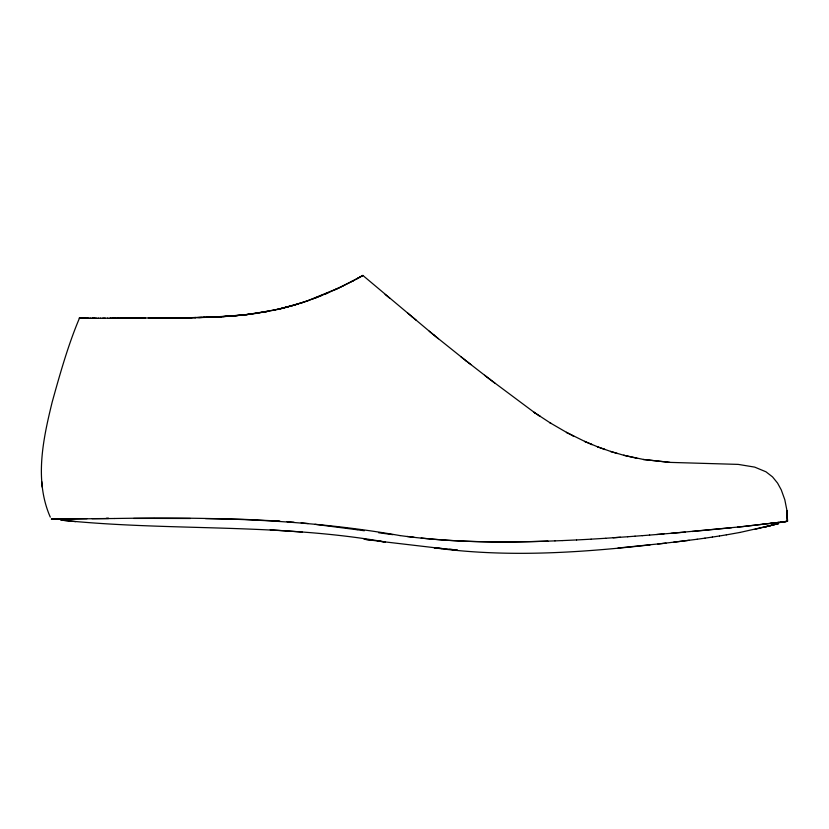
<?xml version="1.0" encoding="UTF-8"?>
<svg xmlns="http://www.w3.org/2000/svg" width="829" height="829" viewBox="0 0 829 829"><rect width="100%" height="100%" fill="white"/><g stroke="black" fill="none" stroke-linecap="round" stroke-linejoin="round"><path stroke-width="1.24" d="M429.256 331.217L433.899 335.061L362.864 275.435L361.858 276.016L362.449 275.674M362.874 275.435L362.335 275.746M360.47 276.793L362.024 275.922L361.289 276.326M360.605 276.71L361.517 276.202M360.884 276.554L356.657 278.865M360.118 276.979L357.776 278.264M358.822 277.694L360.346 276.855M356.511 278.948L358.263 277.995M355.164 279.674L357.216 278.565M355.993 279.218L352.18 281.259M352.366 281.155L354.625 279.953M351.506 281.601L353.123 280.751M350.698 282.026L352.957 280.834M351.382 281.663L338.025 288.305M350.543 282.109L343.341 285.756M341.393 286.71L343.299 285.777M339.382 287.673L341.32 286.741M339.289 287.715L335.165 289.642M338.004 288.305L307.134 300.968M337.196 288.699L328.243 292.71M325.859 293.715L328.315 292.678M324.357 294.357L326.73 293.362M325.911 293.704L315.88 297.746M321.932 295.373L314.626 298.233M313.341 298.709L315.963 297.704M313.445 298.668L308.305 300.554M305.808 301.435L308.419 300.512M299.621 303.487L307.176 300.948M303.331 302.274L305.922 301.383M304.678 301.818L294.606 305.031M303.424 302.233L280.751 308.689L257.042 313.258M298.43 303.849L290.906 306.077M294.658 305.01L274.409 310.119M292.14 305.746L276.979 309.569M288.368 306.771L280.71 308.699M772.276 525.13L739.955 532.446M778.566 523.565L754.929 529.337M669.925 462.385L643.522 459.494L669.925 462.385L738.224 464.395L754.68 467.11L765.944 471.784L772.535 476.893L777.571 483.1L781.27 489.887L784.814 499.752L786.939 510.509L787.54 521.254L779.322 522.612M272.959 310.409L275.57 309.859M274.44 310.108L246.296 314.709M787.27 521.306L786.928 510.54L787.509 521.265M265.042 311.932L267.694 311.445M739.924 532.446L726.349 534.871M266.637 311.631L245.021 314.823L222.825 316.699M434.355 547.824C506.094 557.637 578.559 552.87 650.195 544.86M786.379 521.451L787.208 521.296L781.301 522.083M719.489 535.98L726.277 534.871M786.286 521.472L785.623 521.576M785.353 521.617L743.043 526.57L671.003 533.337M712.318 537.078L719.406 535.99M257.063 313.248L251.674 314.025M704.868 538.166L712.432 537.068M697.096 539.254L705.002 538.156M787.312 521.286L780.068 522.28M697.251 539.233L673.531 542.249M689.334 540.29L657.874 544.042M249.011 314.367L220.048 316.844M779.239 522.343L737.468 527.151M250.503 314.118L232.721 316.036L208.908 317.31M776.939 522.664L778.69 522.457M770.1 523.431L772.151 523.213M666.008 543.13L618.019 548.031M762.918 524.218L764.856 524.001M240.897 315.289L243.612 314.999M731.499 527.741L692.132 531.493M235.436 315.797L238.172 315.548M685.189 532.114L656.672 534.518M664.008 533.907L649.449 535.099M642.195 535.669L649.646 535.068M233.944 315.787L211.644 317.092M634.931 536.218L642.402 535.627M627.636 536.757L635.118 536.187M627.812 536.736L605.792 538.259M613.128 537.772L620.475 537.265M605.719 538.28L591.129 539.161M591.108 539.171L576.559 539.959M217.271 316.979L221.561 316.73M576.559 539.948L562.114 540.601M218.732 316.865L203.209 317.383M215.903 316.989L206.11 317.393M554.953 540.881L562.145 540.591M555.015 540.871C503.327 542.902 451.37 542.643 400.034 535.575M210.224 317.248L198.815 317.58M56.673 518.964L51.667 519.099L52.631 519.109M52.486 519.068L51.336 519.109L114.537 518.508M52.569 519.068L56.9 518.954M547.938 541.109C505.68 542.518 463.276 542.415 421.184 538.031M207.374 317.279L197.54 317.538M204.525 317.362L184.618 317.756M201.675 317.434L194.701 317.6M189.002 317.704L195.976 317.569L181.779 317.797M191.955 317.735L183.282 317.787M189.095 317.776L173.313 317.87M52.735 519.109L87.055 518.674M184.587 317.818L173.22 317.901M183.333 317.849L170.505 317.89M106.402 518.249L108.526 518.229M123.386 318.118L134.992 318.046M120.619 318.139L123.645 318.118M134.578 318.046L137.832 318.025M180.442 317.87L170.391 317.911M92.019 518.643L108.547 518.539M117.894 318.149L140.64 318.015M115.2 318.17L123.604 318.118M134.889 318.056L145.583 317.984M167.696 317.901L171.79 317.88L159.22 317.932M118.112 318.149L112.557 318.181L115.438 318.16M140.557 318.025L151.044 317.973M164.898 317.911L168.919 317.901M148.308 317.973L166.049 317.911M151.79 317.963L160.215 317.932M107.459 318.201L110.247 318.181M154.588 317.953L157.396 317.942M114.423 518.498C209.934 516.964 305.756 518.964 400.086 535.596M107.749 318.191L102.661 318.212M163.064 317.932L165.935 317.921M105.314 318.201L100.392 318.212M133.624 518.436L154.018 518.394M98.185 318.201L100.672 318.212M154.132 518.405L190.432 518.488M98.496 318.212L92.371 318.191M94.06 318.201L96.402 318.201M92.154 318.191L94.402 318.201M90.382 318.181L92.506 318.191M90.703 318.181L87.159 318.16M87.439 318.16L89.045 318.17M85.76 318.139L87.542 318.16M84.548 318.129L85.915 318.149M83.532 318.118L86.164 318.149M84.651 318.139L82.081 318.108M83.024 318.118L84.89 318.139M83.729 318.129L79.916 318.077M82.672 318.118L80.009 318.077M205.478 518.602L243.343 519.327L279.891 521.12M81.905 318.108L79.387 318.077M79.501 318.077C68.279 344.522 60.03 373.806 52.186 402.065C43.025 439.37 34.227 480.488 50.289 517.13M79.625 318.077L79.273 318.077M371.216 540.187L364.055 539.213L385.205 542C277.964 523.058 168.681 531.368 60.818 520.094L75.75 521.638M277.031 521.234L279.435 521.379M270.233 529.783L302.243 532.063M287.021 521.669L294.046 522.249M449.556 549.306L457.162 550M457.017 550.021L434.22 547.751M301.155 522.85L308.181 523.555M441.816 548.549L378.345 541.119M314.979 524.322L357.071 529.741M407.101 536.446L414.106 537.265M392.915 534.664L378.604 532.736M357.247 529.762L364.335 530.757M637.035 458.313L623.688 455.266L643.76 459.525M617.377 453.525L610.558 451.432L624.123 455.37M604.341 449.318L604.911 449.536L597.45 446.779L611.16 451.618M591.409 444.334L592.134 444.645L584.58 441.38L598.206 447.059M585.45 441.764L566.394 432.344L573.792 436.22L572.994 435.805M567.316 432.831L549.99 422.769L550.829 423.298L534.135 412.345L534.892 412.883L489.473 379.008M539.358 415.899L540.145 416.438L534.135 412.345M484.592 375.247L495.006 383.278M489.97 379.392L465.763 360.574M461.017 356.843L470.903 364.605M466.116 360.853L433.702 334.895L438.417 338.771M385.133 294.43L389.775 298.243M407.516 312.916L412.075 316.74M411.961 316.637L416.448 320.44M42.196 487.11L41.73 481.576M778.504 523.565L765.208 526.923L778.524 523.576M112.775 318.181L109.977 318.191L112.817 318.17"/></g></svg>
